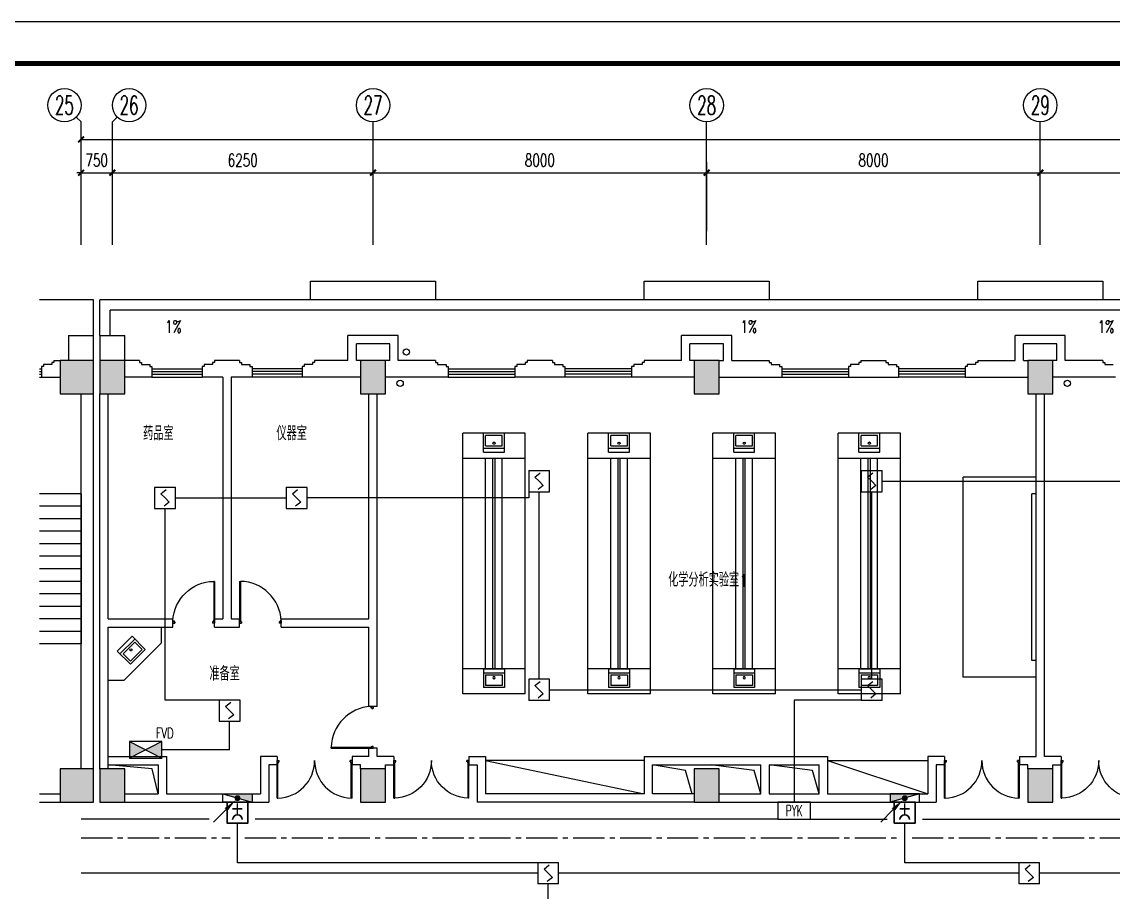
# Model space of a CAD drawing. Extents: x 190999 to 918899, y -200814 to 215286.
# Drawn here: x 444464 to 470632, y -33188 to -12314 of the extents above; entities that cross this region are included whole.
import ezdxf
from ezdxf.enums import TextEntityAlignment as Align

# ---------------------------------------------------------------- set-up
doc = ezdxf.new("R2010")
doc.units = 0
doc.header["$LTSCALE"] = 1000
doc.header["$MEASUREMENT"] = 0
doc.linetypes.add('CENTER2', pattern=[1.125, 0.75, -0.125, 0.125, -0.125])
doc.layers.get('Defpoints').update_dxf_attribs({"color": 1})
for name, color, linetype in [('00-EQUIP', 3, 'Continuous'), ('00-LWIRE', 4, 'Continuous'), ('00-WIRE-4', 6, 'Continuous'), ('A-墙线', 2, 'Continuous'), ('A-外包装修', 250, 'Continuous'), ('A-外窗', 145, 'Continuous'), ('A-家具', 250, 'Continuous'), ('A-门', 167, 'Continuous'), ('AXIS', 3, 'Continuous'), ('AXIS_TEXT', 7, 'Continuous'), ('COLUMN', 2, 'Continuous'), ('EQUIP_消火栓', 1, 'Continuous'), ('PUB_HATCH', 250, 'Continuous'), ('PUB_TEXT', 7, 'Continuous'), ('STAIR', 5, 'Continuous'), ('图框', 189, 'Continuous'), ('屋面排水', 4, 'Continuous'), ('房间名称', 7, 'Continuous'), ('暖通-风-说明', 3, 'Continuous'), ('洞口线', 165, 'Continuous'), ('雨水管', 151, 'Continuous'), ('雨水管口', 6, 'Continuous')]:
    doc.layers.add(name, color=color, linetype=linetype)
doc.styles.add('_COMPLEX', font='COMPLEX.shx', dxfattribs={"width": 0.5})
doc.styles.add('_TCH_AXIS', font='COMPLEX', dxfattribs={"bigfont": 'GBCBIG'})
doc.styles.add('_TCH_DIM', font='SIMPLEX', dxfattribs={"bigfont": 'GBCBIG'})
doc.styles.add('COMPLEX', font='COMPLEX')
doc.styles.add('DIM_FONT', font='SIMPLEX', dxfattribs={"width": 0.7, "bigfont": 'GBCBIG'})
doc.styles.add('HZ-ZGBZ', font='romanc.shx', dxfattribs={"width": 0.65})
doc.styles.get("Standard").update_dxf_attribs({"font": 'simhei.ttf'})
doc.styles.add('XXK', font='romans.shx', dxfattribs={"width": 0.75, "bigfont": 'hzf.shx'})
doc.styles.add('zz-1', font='arial.ttf', dxfattribs={"width": 0.8})
doc.linetypes.add('4INE', pattern='A,1,-0.15,["4",XXK,S=0.3,R=0,X=-0.1,Y=-0.1],-0.25', length=1.4)
doc.dimstyles.new('DIMN', dxfattribs={"dimtxt": 300, "dimasz": 100, "dimexe": 250, "dimexo": 300, "dimgap": 150, "dimtad": 1, "dimdec": 0, "dimzin": 0, "dimdsep": 46, "dimtxsty": 'DIM_FONT', "dimblk": 'ARCHTICK', "dimcen": 0.09, "dimclrt": 7, "dimazin": 2, "dimtfac": 1, "dimtdec": 0, "dimtix": 1, "dimtmove": 2, "dimatfit": 3, "dimfxl": 0, "dimtolj": 1, "dimtzin": 0, "dimarcsym": 0})

# ---------------------------------------------------------------- blocks, each defined once
blk = doc.blocks.new('TJAD_TK_A0')
at = {"layer": '图框'}
blk.add_line((2162, 399.3), (973, 399.3), dxfattribs=at)
at = {"layer": '图框', "const_width": 1.2}
blk.add_lwpolyline([(2152, -431.7), (2152, 389.3), (998, 389.3), (998, -431.7)], close=True, dxfattribs=at)
blk = doc.blocks.new('m1000')
at = {"layer": 'A-墙线'}
for p, q in [((0, 0), (0, 200)), ((1000, 0), (1000, 200))]:
    blk.add_line(p, q, dxfattribs=at)
at = {"layer": 'A-门'}
for p, q in [((0, 1100), (0, 100)), ((0, 1100), (20, 1100)), ((20, 1100), (20, 150)), ((0, 150), (30, 150)), ((0, 100), (50, 100)), ((30, 150), (30, 130)), ((30, 130), (50, 130)), ((50, 130), (50, 100)), ((950, 130), (950, 100)), ((970, 130), (950, 130)), ((1000, 100), (950, 100)), ((970, 150), (970, 130)), ((1000, 150), (970, 150)), ((1000, 150), (1000, 100))]:
    blk.add_line(p, q, dxfattribs=at)
blk.add_arc((0, 100), 1000, 2.866, 88.854, dxfattribs=at)
blk = doc.blocks.new('m1800')
at = {"layer": 'A-墙线'}
for p, q in [((-900, -100), (-900, 100)), ((900, -100), (900, 100))]:
    blk.add_line(p, q, dxfattribs=at)
at = {"layer": 'A-门'}
for p, q in [((-900, 900), (-900, 0)), ((-900, 900), (-880, 900)), ((-880, 900), (-880, 50)), ((880, 900), (880, 50)), ((900, 900), (880, 900)), ((900, 900), (900, 0)), ((-900, 50), (-870, 50)), ((-900, 0), (-850, 0)), ((-870, 50), (-870, 30)), ((-870, 30), (-850, 30)), ((-850, 30), (-850, 0)), ((850, 30), (850, 0)), ((870, 30), (850, 30)), ((900, 0), (850, 0)), ((870, 50), (870, 30)), ((900, 50), (870, 50))]:
    blk.add_line(p, q, dxfattribs=at)
for centre, start, end in [((-900, 0), 0, 88.7267), ((900, 0), 91.2733, 180)]:
    blk.add_arc(centre, 900, start, end, dxfattribs=at)
blk = doc.blocks.new('$TwtSys$00000434')
for p, q in [((-0.5, 0.5), (-0.5, -0.5)), ((-0.5, -0.5), (0.5, 0.5)), ((0.5, 0.5), (-0.5, 0.5)), ((0.5, -0.5), (0.5, 0.5)), ((-0.5, -0.5), (0.5, -0.5))]:
    blk.add_line(p, q)
blk.add_solid([(0.5, -0.5), (0.5, 0.5), (-0.5, -0.5)])
blk = doc.blocks.new('_ArchTick')
at = {"const_width": 0.5}
blk.add_lwpolyline([(-0.7, -0.7), (0.7, 0.7)], dxfattribs=at)
blk = doc.blocks.new('*D1672')
at = {"layer": 'AXIS', "color": 0, "lineweight": -2}
for p, q in [((468885, -17333), (468885, -15683)), ((476885, -17333), (476885, -15683)), ((468885, -15933), (476885, -15933))]:
    blk.add_line(p, q, dxfattribs=at)
at = {"layer": 'Defpoints', "color": 0}
for p in [(476885, -15933), (468885, -17633), (476885, -17633)]:
    blk.add_point(p, dxfattribs=at)
at = {"layer": 'AXIS', "color": 0, "lineweight": -2, "xscale": 100, "yscale": 100, "zscale": 100, "rotation": 180}
blk.add_blockref('_ArchTick', (468885, -15933), dxfattribs=at)
at = {"layer": 'AXIS', "color": 0, "lineweight": -2, "xscale": 100, "yscale": 100, "zscale": 100}
blk.add_blockref('_ArchTick', (476885, -15933), dxfattribs=at)
at = {"layer": 'AXIS', "color": 7, "insert": (472885, -15633), "char_height": 300, "attachment_point": 5, "style": 'DIM_FONT'}
blk.add_mtext('\\A1;8000', dxfattribs=at)
blk = doc.blocks.new('*D1673')
at = {"layer": 'AXIS', "color": 0, "lineweight": -2}
for p, q in [((460885, -17333), (460885, -15683)), ((468885, -17333), (468885, -15683)), ((460885, -15933), (468885, -15933))]:
    blk.add_line(p, q, dxfattribs=at)
at = {"layer": 'Defpoints', "color": 0}
for p in [(468885, -15933), (460885, -17633), (468885, -17633)]:
    blk.add_point(p, dxfattribs=at)
at = {"layer": 'AXIS', "color": 0, "lineweight": -2, "xscale": 100, "yscale": 100, "zscale": 100, "rotation": 180}
blk.add_blockref('_ArchTick', (460885, -15933), dxfattribs=at)
at = {"layer": 'AXIS', "color": 0, "lineweight": -2, "xscale": 100, "yscale": 100, "zscale": 100}
blk.add_blockref('_ArchTick', (468885, -15933), dxfattribs=at)
at = {"layer": 'AXIS', "color": 7, "insert": (464885, -15633), "char_height": 300, "attachment_point": 5, "style": 'DIM_FONT'}
blk.add_mtext('\\A1;8000', dxfattribs=at)
blk = doc.blocks.new('*D1674')
at = {"layer": 'AXIS', "color": 0, "lineweight": -2}
for p, q in [((452885, -17333), (452885, -15683)), ((460885, -17333), (460885, -15683)), ((452885, -15933), (460885, -15933))]:
    blk.add_line(p, q, dxfattribs=at)
at = {"layer": 'Defpoints', "color": 0}
for p in [(460885, -15933), (452885, -17633), (460885, -17633)]:
    blk.add_point(p, dxfattribs=at)
at = {"layer": 'AXIS', "color": 0, "lineweight": -2, "xscale": 100, "yscale": 100, "zscale": 100, "rotation": 180}
blk.add_blockref('_ArchTick', (452885, -15933), dxfattribs=at)
at = {"layer": 'AXIS', "color": 0, "lineweight": -2, "xscale": 100, "yscale": 100, "zscale": 100}
blk.add_blockref('_ArchTick', (460885, -15933), dxfattribs=at)
at = {"layer": 'AXIS', "color": 7, "insert": (456885, -15633), "char_height": 300, "attachment_point": 5, "style": 'DIM_FONT'}
blk.add_mtext('\\A1;8000', dxfattribs=at)
blk = doc.blocks.new('*D1675')
at = {"layer": 'AXIS', "color": 0, "lineweight": -2}
for p, q in [((446635, -17333), (446635, -15683)), ((452885, -17333), (452885, -15683)), ((446635, -15933), (452885, -15933))]:
    blk.add_line(p, q, dxfattribs=at)
at = {"layer": 'Defpoints', "color": 0}
for p in [(452885, -15933), (446635, -17633), (452885, -17633)]:
    blk.add_point(p, dxfattribs=at)
at = {"layer": 'AXIS', "color": 0, "lineweight": -2, "xscale": 100, "yscale": 100, "zscale": 100, "rotation": 180}
blk.add_blockref('_ArchTick', (446635, -15933), dxfattribs=at)
at = {"layer": 'AXIS', "color": 0, "lineweight": -2, "xscale": 100, "yscale": 100, "zscale": 100}
blk.add_blockref('_ArchTick', (452885, -15933), dxfattribs=at)
at = {"layer": 'AXIS', "color": 7, "insert": (449760, -15633), "char_height": 300, "attachment_point": 5, "style": 'DIM_FONT'}
blk.add_mtext('\\A1;6250', dxfattribs=at)
blk = doc.blocks.new('*D1676')
at = {"layer": 'AXIS', "color": 0, "lineweight": -2}
for p, q in [((445885, -17333), (445885, -15683)), ((446635, -17333), (446635, -15683)), ((445885, -15933), (445785, -15933)), ((445885, -15933), (446635, -15933)), ((446635, -15933), (446735, -15933))]:
    blk.add_line(p, q, dxfattribs=at)
at = {"layer": 'Defpoints', "color": 0}
for p in [(446635, -15933), (445885, -17633), (446635, -17633)]:
    blk.add_point(p, dxfattribs=at)
at = {"layer": 'AXIS', "color": 0, "lineweight": -2, "xscale": 100, "yscale": 100, "zscale": 100}
blk.add_blockref('_ArchTick', (445885, -15933), dxfattribs=at)
at = {"layer": 'AXIS', "color": 0, "lineweight": -2, "xscale": 100, "yscale": 100, "zscale": 100, "rotation": 180}
blk.add_blockref('_ArchTick', (446635, -15933), dxfattribs=at)
at = {"layer": 'AXIS', "color": 7, "insert": (446260, -15633), "char_height": 300, "attachment_point": 5, "style": 'DIM_FONT'}
blk.add_mtext('\\A1;750', dxfattribs=at)
blk = doc.blocks.new('*D1677')
at = {"layer": 'AXIS', "color": 0, "lineweight": -2}
for p, q in [((445885, -17333), (445885, -14883)), ((519185, -17333), (519185, -14883)), ((445885, -15133), (519185, -15133))]:
    blk.add_line(p, q, dxfattribs=at)
at = {"layer": 'Defpoints', "color": 0}
for p in [(519185, -15133), (445885, -17633), (519185, -17633)]:
    blk.add_point(p, dxfattribs=at)
at = {"layer": 'AXIS', "color": 0, "lineweight": -2, "xscale": 100, "yscale": 100, "zscale": 100, "rotation": 180}
blk.add_blockref('_ArchTick', (445885, -15133), dxfattribs=at)
at = {"layer": 'AXIS', "color": 0, "lineweight": -2, "xscale": 100, "yscale": 100, "zscale": 100}
blk.add_blockref('_ArchTick', (519185, -15133), dxfattribs=at)
at = {"layer": 'AXIS', "color": 7, "insert": (482535, -14833), "char_height": 300, "attachment_point": 5, "style": 'DIM_FONT'}
blk.add_mtext('\\A1;73300', dxfattribs=at)
blk = doc.blocks.new('_AXISO')
blk.add_circle((0, 0), 0.5)
at = {"layer": 'AXIS_TEXT', "style": 'COMPLEX', "width": 1.041667}
blk.add_attdef('A', text='', height=0.56, dxfattribs=at).set_placement((-0.25, -0.28), (0.25, -0.28), align=Align.FIT)
blk = doc.blocks.new('$plan$00001609')
at = {"linetype": 'Continuous'}
for p, q in [((0, -251), (0, 251)), ((0, 251), (450, 251)), ((93, -251), (93, 251)), ((146, -199), (146, 199)), ((146, 199), (397, 199)), ((397, 199), (397, -199)), ((450, 251), (450, -251)), ((0, -251), (450, -251)), ((146, -199), (397, -199))]:
    blk.add_line(p, q, dxfattribs=at)
blk.add_line((238, 2), (238, 0))
blk.add_arc((212, 0), 26, 4.716, 0, dxfattribs=at)
at = {"style": 'zz-1'}
for tag in ['YSIZE', 'XSIZE']:
    blk.add_attdef(tag, (0, 0), '', height=0.5, dxfattribs=at)
blk = doc.blocks.new('_LINKPT1')
at = {"color": 0}
blk.add_line((0, 0), (0, 0), dxfattribs=at)
blk = doc.blocks.new('J62IR8YJ')
for p, q in [((-0.5, 1), (0.5, 1)), ((-0.5, 0), (-0.5, 1)), ((0, 0.598), (0, 0.06)), ((0.5, 1), (0.5, 0)), ((0.5, 0), (-0.5, 0)), ((-0.231, 0.312), (0.231, 0.312))]:
    blk.add_line(p, q)
at = {"const_width": 0.04, "flags": 128}
blk.add_lwpolyline([(-0.5, 0), (-0.5, 1), (0.5, 1), (0.5, 0)], close=True, dxfattribs=at)
blk.add_arc((0, 0.829), 0.231, 180, 0)
at = {"xscale": 0.002, "yscale": 0.00200000000000955, "zscale": 0.002}
for p in [(0, 1), (-0.5, 0.5), (0, 0), (0.5, 0.5)]:
    blk.add_blockref('_LINKPT1', p, dxfattribs=at)
at = {"flags": 9}
blk.add_attdef('A', (0, 0), '', height=0.00002, dxfattribs=at)
blk = doc.blocks.new('3S1KCGW2')
for p, q in [((0.5, 0.5), (-0.5, 0.5)), ((-0.5, 0.5), (-0.5, -0.5)), ((-0.2, 0.2), (0.05, 0.4)), ((0, 0), (-0.2, 0.2)), ((0, 0), (0.2, -0.2)), ((0.5, -0.5), (0.5, 0.5)), ((-0.5, -0.5), (0.5, -0.5)), ((0.2, -0.2), (-0.05, -0.4))]:
    blk.add_line(p, q)
at = {"const_width": 0.04, "flags": 128}
blk.add_lwpolyline([(-0.5, -0.5), (-0.5, 0.5), (0.5, 0.5), (0.5, -0.5)], close=True, dxfattribs=at)
at = {"xscale": 0.002, "yscale": 0.002, "zscale": 0.002}
for p in [(-0.5, 0), (0, 0.5), (0.5, 0), (0, -0.5)]:
    blk.add_blockref('_LINKPT1', p, dxfattribs=at)
at = {"flags": 9}
blk.add_attdef('A', (0, 0), '', height=0.00002, dxfattribs=at)
blk = doc.blocks.new('6H2KALM6')
for p, q in [((-0.78, 0.4), (0.78, -0.4)), ((0.78, 0.4), (-0.78, -0.4)), ((0.78, 0.4), (-0.78, 0.4)), ((-0.78, 0.4), (-0.78, -0.4)), ((0.78, -0.4), (0.78, 0.4)), ((-0.78, -0.4), (0.78, -0.4))]:
    blk.add_line(p, q)
at = {"const_width": 0.04}
blk.add_lwpolyline([(-0.78, 0.4), (-0.78, -0.4), (0.78, -0.4), (0.78, 0.4)], close=True, dxfattribs=at)
for points in [[(-0.78, 0.4), (0, 0), (-0.78, -0.4)], [(0.78, 0.4), (0, 0), (0.78, -0.4)]]:
    blk.add_solid(points)
at = {"xscale": 0.002, "yscale": 0.002, "zscale": 0.002}
for p in [(-0.78, 0), (0, 0.4), (0.78, 0), (0, -0.4)]:
    blk.add_blockref('_LINKPT1', p, dxfattribs=at)
at = {"flags": 9}
blk.add_attdef('A', (0, 0), '', height=0.00002, dxfattribs=at)
blk = doc.blocks.new('6A2DRK5Q')
for p, q in [((0.78, 0.4), (-0.78, 0.4)), ((-0.78, 0.4), (-0.78, -0.4)), ((0.78, -0.4), (0.78, 0.4)), ((-0.78, -0.4), (0.78, -0.4))]:
    blk.add_line(p, q)
at = {"xscale": 0.002, "yscale": 0.002, "zscale": 0.002}
for p in [(-0.78, 0), (0, 0.4), (0.78, 0), (0, -0.4)]:
    blk.add_blockref('_LINKPT1', p, dxfattribs=at)
at = {"style": '_COMPLEX', "width": 0.6, "flags": 8}
blk.add_attdef('$TEXT$', text='', height=0.52, dxfattribs=at).set_placement((0, 0), align=Align.MIDDLE_CENTER)
at = {"flags": 9}
blk.add_attdef('A', (0, 0), '', height=0.00002, dxfattribs=at)
blk = doc.blocks.new('_WRLD10L')
for p, q in [((1.15, 1.15), (0.55, 0.55)), ((0.104, 0.104), (0.104, 0.104)), ((-0.104, -0.104), (-0.104, -0.104))]:
    blk.add_line(p, q)
at = {"const_width": 0.142}
blk.add_lwpolyline([(-0.071, 0, 1), (0.071, 0, 1)], format="xyb", close=True, dxfattribs=at)
blk.add_solid([(0.62, 0.48), (0.48, 0.62), (0.1, 0.1)])
at = {"width": 0.8, "flags": 9}
blk.add_attdef('A', (0, 0), '', height=0.00002, dxfattribs=at)

msp = doc.modelspace()

# ---------------------------------------------------------------- hatches: boundary and pattern name
at = {"layer": 'PUB_HATCH'}
for points in [[(445384.6, -20432.6), (445384.6, -21232.6), (446184.6, -21232.6), (446184.6, -20432.6)], [(446334.6, -20432.6), (446334.6, -21232.6), (446934.6, -21232.6), (446934.6, -20432.6)], [(452584.6, -20432.6), (452584.6, -21232.6), (453184.6, -21232.6), (453184.6, -20432.6)], [(460584.6, -20432.6), (460584.6, -21232.6), (461184.6, -21232.6), (461184.6, -20432.6)], [(468584.6, -20432.6), (468584.6, -21232.6), (469184.6, -21232.6), (469184.6, -20432.6)], [(445384.6, -30232.6), (445384.6, -31032.6), (446184.6, -31032.6), (446184.6, -30232.6)], [(446334.6, -30232.6), (446334.6, -31032.6), (446934.6, -31032.6), (446934.6, -30232.6)], [(452584.6, -30232.6), (452584.6, -31032.6), (453184.6, -31032.6), (453184.6, -30232.6)], [(460584.6, -30232.6), (460584.6, -31032.6), (461184.6, -31032.6), (461184.6, -30232.6)], [(468584.6, -30232.6), (468584.6, -31032.6), (469184.6, -31032.6), (469184.6, -30232.6)]]:
    msp.add_hatch(color=256, dxfattribs=at).paths.add_polyline_path(points)

# ---------------------------------------------------------------- linework, layer by layer
at = {"layer": '00-WIRE-4'}
for p, q in [((465092.7, -23332.6), (472629.7, -23332.6)), ((448149, -23732.6), (450802.3, -23732.6)), ((456617.9, -23732.6), (451302.3, -23732.6)), ((456617.9, -23582.6), (456617.9, -23732.6)), ((456867.9, -28082.6), (456867.9, -23582.6)), ((464842.7, -28082.6), (464842.7, -23582.6)), ((447899, -28582.6), (447899, -23982.6)), ((457117.9, -28332.6), (464592.7, -28332.6)), ((449197.1, -28582.6), (447899, -28582.6)), ((462984.6, -28582.6), (462984.6, -31032.6)), ((464592.7, -28582.6), (462984.6, -28582.6)), ((449447.1, -29776.7), (449447.1, -29082.6)), ((449447.1, -29776.7), (447824.6, -29776.7)), ((449634.6, -32482.6), (449634.6, -31532.6)), ((465634.3, -32482.6), (465634.3, -31532.6)), ((456834.6, -32482.6), (449634.6, -32482.6)), ((468367.9, -32482.6), (465634.3, -32482.6)), ((456834.6, -32732.6), (445884.6, -32732.6)), ((468367.9, -32732.6), (457334.6, -32732.6)), ((479901.2, -32732.6), (468867.9, -32732.6)), ((457084.6, -36882.6), (457084.6, -32982.6))]:
    msp.add_line(p, q, dxfattribs=at)
at = {"layer": '00-WIRE-4', "linetype": '4INE'}
for p, q in [((448959.6, -31432.6), (445884.6, -31432.6)), ((462594.6, -31432.6), (450059.6, -31432.6)), ((463374.6, -31432.6), (465209.3, -31432.6)), ((466059.3, -31432.6), (476459.6, -31432.6))]:
    msp.add_line(p, q, dxfattribs=at)
at = {"layer": '00-WIRE-4', "linetype": 'CENTER2'}
for p, q in [((445884.6, -31882.6), (449459.6, -31882.6)), ((449809.6, -31882.6), (465459.3, -31882.6)), ((465809.3, -31882.6), (476634.6, -31882.6))]:
    msp.add_line(p, q, dxfattribs=at)
at = {"layer": 'A-墙线'}
for p, q in [((445584.6, -19832.6), (446184.6, -19832.6)), ((445584.6, -19832.6), (445584.6, -20432.6)), ((446184.6, -20432.6), (446184.6, -19832.6)), ((446334.6, -19832.6), (446934.6, -19832.6)), ((446334.6, -19832.6), (446334.6, -20432.6)), ((446934.6, -20432.6), (446934.6, -19832.6)), ((453484.6, -19832.6), (452284.6, -19832.6)), ((452284.6, -20432.6), (452284.6, -19832.6)), ((453484.6, -20432.6), (453484.6, -19832.6)), ((461484.6, -19832.6), (460284.6, -19832.6)), ((460284.6, -20432.6), (460284.6, -19832.6)), ((461484.6, -20432.6), (461484.6, -19832.6)), ((469484.6, -19832.6), (468284.6, -19832.6)), ((468284.6, -20432.6), (468284.6, -19832.6)), ((469484.6, -20432.6), (469484.6, -19832.6)), ((453284.6, -20032.6), (452484.6, -20032.6)), ((452484.6, -20432.6), (452484.6, -20032.6)), ((453284.6, -20432.6), (453284.6, -20032.6)), ((461284.6, -20032.6), (460484.6, -20032.6)), ((460484.6, -20432.6), (460484.6, -20032.6)), ((461284.6, -20432.6), (461284.6, -20032.6)), ((469284.6, -20032.6), (468484.6, -20032.6)), ((468484.6, -20432.6), (468484.6, -20032.6)), ((469284.6, -20432.6), (469284.6, -20032.6)), ((444984.6, -20582.6), (444934.6, -20582.6)), ((444934.6, -20582.6), (444934.6, -20832.6)), ((444984.6, -20532.6), (444984.6, -20582.6)), ((445184.6, -20532.6), (444984.6, -20532.6)), ((445184.6, -20482.6), (445184.6, -20532.6)), ((445234.6, -20482.6), (445184.6, -20482.6)), ((445234.6, -20432.6), (445234.6, -20482.6)), ((445234.6, -20432.6), (445384.6, -20432.6)), ((447284.6, -20432.6), (446934.6, -20432.6)), ((447284.6, -20432.6), (447284.6, -20482.6)), ((447284.6, -20482.6), (447334.6, -20482.6)), ((447334.6, -20482.6), (447334.6, -20532.6)), ((447334.6, -20532.6), (447534.6, -20532.6)), ((447534.6, -20532.6), (447534.6, -20582.6)), ((447534.6, -20582.6), (447584.6, -20582.6)), ((447584.6, -20582.6), (447584.6, -20832.6)), ((448834.6, -20582.6), (448784.6, -20582.6)), ((448784.6, -20582.6), (448784.6, -20832.6)), ((448834.6, -20532.6), (448834.6, -20582.6)), ((449034.6, -20532.6), (448834.6, -20532.6)), ((449034.6, -20482.6), (449034.6, -20532.6)), ((449084.6, -20482.6), (449034.6, -20482.6)), ((449684.6, -20432.6), (449084.6, -20432.6)), ((449084.6, -20432.6), (449084.6, -20482.6)), ((449684.6, -20432.6), (449684.6, -20482.6)), ((449684.6, -20482.6), (449734.6, -20482.6)), ((449734.6, -20482.6), (449734.6, -20532.6)), ((449734.6, -20532.6), (449934.6, -20532.6)), ((449934.6, -20532.6), (449934.6, -20582.6)), ((449934.6, -20582.6), (449984.6, -20582.6)), ((449984.6, -20582.6), (449984.6, -20832.6)), ((451234.6, -20582.6), (451184.6, -20582.6)), ((451184.6, -20582.6), (451184.6, -20832.6)), ((451234.6, -20532.6), (451234.6, -20582.6)), ((451434.6, -20532.6), (451234.6, -20532.6)), ((451434.6, -20482.6), (451434.6, -20532.6)), ((451484.6, -20482.6), (451434.6, -20482.6)), ((452284.6, -20432.6), (451484.6, -20432.6)), ((451484.6, -20432.6), (451484.6, -20482.6)), ((452584.6, -20432.6), (452484.6, -20432.6)), ((453284.6, -20432.6), (453184.6, -20432.6)), ((454384.6, -20432.6), (453484.6, -20432.6)), ((454384.6, -20432.6), (454384.6, -20482.6)), ((454384.6, -20482.6), (454434.6, -20482.6)), ((454434.6, -20482.6), (454434.6, -20532.6)), ((454434.6, -20532.6), (454634.6, -20532.6)), ((454634.6, -20532.6), (454634.6, -20582.6)), ((454634.6, -20582.6), (454684.6, -20582.6)), ((454684.6, -20582.6), (454684.6, -20832.6)), ((456334.6, -20582.6), (456284.6, -20582.6)), ((456284.6, -20582.6), (456284.6, -20832.6)), ((456334.6, -20532.6), (456334.6, -20582.6)), ((456534.6, -20532.6), (456334.6, -20532.6)), ((456534.6, -20482.6), (456534.6, -20532.6)), ((456584.6, -20482.6), (456534.6, -20482.6)), ((457184.6, -20432.6), (456584.6, -20432.6)), ((456584.6, -20432.6), (456584.6, -20482.6)), ((457184.6, -20432.6), (457184.6, -20482.6)), ((457184.6, -20482.6), (457234.6, -20482.6)), ((457234.6, -20482.6), (457234.6, -20532.6)), ((457234.6, -20532.6), (457434.6, -20532.6)), ((457434.6, -20532.6), (457434.6, -20582.6)), ((457434.6, -20582.6), (457484.6, -20582.6)), ((457484.6, -20582.6), (457484.6, -20832.6)), ((459134.6, -20582.6), (459084.6, -20582.6)), ((459084.6, -20582.6), (459084.6, -20832.6)), ((459134.6, -20532.6), (459134.6, -20582.6)), ((459334.6, -20532.6), (459134.6, -20532.6)), ((459334.6, -20482.6), (459334.6, -20532.6)), ((459384.6, -20482.6), (459334.6, -20482.6)), ((460284.6, -20432.6), (459384.6, -20432.6)), ((459384.6, -20432.6), (459384.6, -20482.6)), ((460584.6, -20432.6), (460484.6, -20432.6)), ((461184.6, -20432.6), (461284.6, -20432.6)), ((461484.6, -20432.6), (462384.6, -20432.6)), ((462384.6, -20432.6), (462384.6, -20482.6)), ((462384.6, -20482.6), (462434.6, -20482.6)), ((462434.6, -20482.6), (462434.6, -20532.6)), ((462434.6, -20532.6), (462634.6, -20532.6)), ((462634.6, -20532.6), (462634.6, -20582.6)), ((462634.6, -20582.6), (462684.6, -20582.6)), ((462684.6, -20582.6), (462684.6, -20832.6)), ((464334.6, -20582.6), (464284.6, -20582.6)), ((464284.6, -20582.6), (464284.6, -20832.6)), ((464334.6, -20532.6), (464334.6, -20582.6)), ((464534.6, -20532.6), (464334.6, -20532.6)), ((464534.6, -20482.6), (464534.6, -20532.6)), ((464584.6, -20482.6), (464534.6, -20482.6)), ((464584.6, -20432.6), (465184.6, -20432.6)), ((464584.6, -20432.6), (464584.6, -20482.6)), ((465184.6, -20432.6), (465184.6, -20482.6)), ((465184.6, -20482.6), (465234.6, -20482.6)), ((465234.6, -20482.6), (465234.6, -20532.6)), ((465234.6, -20532.6), (465434.6, -20532.6)), ((465434.6, -20532.6), (465434.6, -20582.6)), ((465434.6, -20582.6), (465484.6, -20582.6)), ((465484.6, -20582.6), (465484.6, -20832.6)), ((467134.6, -20582.6), (467084.6, -20582.6)), ((467084.6, -20582.6), (467084.6, -20832.6)), ((467134.6, -20532.6), (467134.6, -20582.6)), ((467334.6, -20532.6), (467134.6, -20532.6)), ((467334.6, -20482.6), (467334.6, -20532.6)), ((467384.6, -20482.6), (467334.6, -20482.6)), ((467384.6, -20432.6), (468284.6, -20432.6)), ((467384.6, -20432.6), (467384.6, -20482.6)), ((468484.6, -20432.6), (468584.6, -20432.6)), ((469284.6, -20432.6), (469184.6, -20432.6)), ((470384.6, -20432.6), (469484.6, -20432.6)), ((470384.6, -20432.6), (470384.6, -20482.6)), ((470384.6, -20482.6), (470434.6, -20482.6)), ((470434.6, -20482.6), (470434.6, -20532.6)), ((470434.6, -20532.6), (470634.6, -20532.6)), ((444934.6, -20832.6), (445384.6, -20832.6)), ((447584.6, -20832.6), (446934.6, -20832.6)), ((449284.6, -20832.6), (448784.6, -20832.6)), ((449284.6, -20832.6), (449284.6, -26632.6)), ((449484.6, -20832.6), (449484.6, -26632.6)), ((449984.6, -20832.6), (449484.6, -20832.6)), ((452584.6, -20832.6), (451184.6, -20832.6)), ((454684.6, -20832.6), (453184.6, -20832.6)), ((457484.6, -20832.6), (456284.6, -20832.6)), ((460584.6, -20832.6), (459084.6, -20832.6)), ((461184.6, -20832.6), (462684.6, -20832.6)), ((464284.6, -20832.6), (465484.6, -20832.6)), ((467084.6, -20832.6), (468584.6, -20832.6)), ((470684.6, -20832.6), (469184.6, -20832.6)), ((446184.6, -30232.6), (446184.6, -21132.6)), ((445884.6, -30232.6), (445884.6, -21232.6)), ((446334.6, -30232.6), (446334.6, -21232.6)), ((446534.6, -26632.6), (446534.6, -21232.6)), ((452784.6, -26632.6), (452784.6, -21232.6)), ((452984.6, -28732.6), (452984.6, -21232.6)), ((468784.6, -29932.6), (468784.6, -21232.6)), ((468984.6, -29932.6), (468984.6, -21232.6)), ((446534.6, -26632.6), (448084.6, -26632.6)), ((449084.6, -26632.6), (449284.6, -26632.6)), ((449484.6, -26632.6), (449684.6, -26632.6)), ((450684.6, -26632.6), (452784.6, -26632.6)), ((446534.6, -26832.6), (448084.6, -26832.6)), ((446534.6, -30232.6), (446534.6, -26832.6)), ((449084.6, -26832.6), (449684.6, -26832.6)), ((450684.6, -26832.6), (452784.6, -26832.6)), ((452784.6, -28732.6), (452784.6, -26832.6)), ((452784.6, -29932.6), (452784.6, -29732.6)), ((452984.6, -29932.6), (452984.6, -29732.6)), ((450584.6, -29932.6), (450184.6, -29932.6)), ((450184.6, -29932.6), (450184.6, -30832.6)), ((452784.6, -29932.6), (452384.6, -29932.6)), ((453384.6, -29932.6), (452984.6, -29932.6)), ((455184.6, -29932.6), (455584.6, -29932.6)), ((455584.6, -29932.6), (455584.6, -30832.6)), ((459384.6, -29932.6), (459384.6, -30832.6)), ((459384.6, -29932.6), (463784.6, -29932.6)), ((463784.6, -29932.6), (463784.6, -30832.6)), ((466584.6, -29932.6), (466184.6, -29932.6)), ((466184.6, -29932.6), (466184.6, -30832.6)), ((468384.6, -29932.6), (468784.6, -29932.6)), ((469384.6, -29932.6), (468984.6, -29932.6)), ((450584.6, -30132.6), (450384.6, -30132.6)), ((450384.6, -30132.6), (450384.6, -31032.6)), ((452584.6, -30132.6), (452384.6, -30132.6)), ((452584.6, -30232.6), (452584.6, -30132.6)), ((453184.6, -30132.6), (453384.6, -30132.6)), ((453184.6, -30232.6), (453184.6, -30132.6)), ((455184.6, -30132.6), (455384.6, -30132.6)), ((455384.6, -30132.6), (455384.6, -31032.6)), ((459584.6, -30132.6), (462184.6, -30132.6)), ((459584.6, -30832.6), (459584.6, -30132.6)), ((462184.6, -30832.6), (462184.6, -30132.6)), ((462384.6, -30132.6), (463584.6, -30132.6)), ((462384.6, -30132.6), (462384.6, -30832.6)), ((463584.6, -30832.6), (463584.6, -30132.6)), ((466584.6, -30132.6), (466384.6, -30132.6)), ((466384.6, -30132.6), (466384.6, -31032.6)), ((468584.6, -30132.6), (468384.6, -30132.6)), ((468584.6, -30232.6), (468584.6, -30132.6)), ((469184.6, -30132.6), (469384.6, -30132.6)), ((469184.6, -30332.6), (469184.6, -30132.6)), ((444884.6, -30832.6), (445384.6, -30832.6)), ((446934.6, -30832.6), (447734.6, -30832.6)), ((447934.6, -30832.6), (450184.6, -30832.6)), ((459384.6, -30832.6), (455584.6, -30832.6)), ((460584.6, -30832.6), (459584.6, -30832.6)), ((461184.6, -30832.6), (462184.6, -30832.6)), ((462384.6, -30832.6), (463584.6, -30832.6)), ((463784.6, -30832.6), (466184.6, -30832.6)), ((444884.6, -31032.6), (445384.6, -31032.6)), ((446934.6, -31032.6), (450384.6, -31032.6)), ((460584.6, -31032.6), (455384.6, -31032.6)), ((461184.6, -31032.6), (466384.6, -31032.6))]:
    msp.add_line(p, q, dxfattribs=at)
for points in [[(446534.6, -29932.6), (447934.6, -29932.6), (447934.6, -30832.6)], [(446534.6, -30132.6), (447734.6, -30132.6), (447734.6, -30832.6)]]:
    msp.add_lwpolyline(points, dxfattribs=at)
at = {"layer": 'A-外包装修'}
for p, q in [((446184.6, -18982.5), (444884.6, -18982.5)), ((446184.6, -19832.6), (446184.6, -18982.5)), ((510984.6, -18982.5), (446334.6, -18982.5)), ((446334.6, -19832.6), (446334.6, -18982.5)), ((510734.6, -19232.5), (446584.6, -19232.5)), ((446584.6, -19832.6), (446584.6, -19232.5))]:
    msp.add_line(p, q, dxfattribs=at)
for points in [[(451384.2, -18982.5), (451384.2, -18532.3), (454384.9, -18532.3), (454384.9, -18982.5)], [(459384.2, -18982.5), (459384.2, -18532.3), (462384.9, -18532.3), (462384.9, -18982.5)], [(467384.2, -18982.5), (467384.2, -18532.3), (470384.9, -18532.3), (470384.9, -18982.5)]]:
    msp.add_lwpolyline(points, dxfattribs=at)
at = {"layer": 'A-外窗'}
for p, q in [((444884.6, -20632.6), (444934.6, -20632.6)), ((447584.6, -20632.6), (448784.6, -20632.6)), ((451184.6, -20632.6), (449984.6, -20632.6)), ((454684.6, -20632.6), (456284.6, -20632.6)), ((459084.6, -20632.6), (457484.6, -20632.6)), ((462684.6, -20632.6), (464284.6, -20632.6)), ((467084.6, -20632.6), (465484.6, -20632.6)), ((444884.6, -20702.6), (444934.6, -20702.6)), ((444884.6, -20762.6), (444934.6, -20762.6)), ((444884.6, -20832.6), (444934.6, -20832.6)), ((447584.6, -20702.6), (448784.6, -20702.6)), ((447584.6, -20762.6), (448784.6, -20762.6)), ((447584.6, -20832.6), (448784.6, -20832.6)), ((451184.6, -20702.6), (449984.6, -20702.6)), ((451184.6, -20762.6), (449984.6, -20762.6)), ((451184.6, -20832.6), (449984.6, -20832.6)), ((454684.6, -20702.6), (456284.6, -20702.6)), ((454684.6, -20762.6), (456284.6, -20762.6)), ((454684.6, -20832.6), (456284.6, -20832.6)), ((459084.6, -20702.6), (457484.6, -20702.6)), ((459084.6, -20762.6), (457484.6, -20762.6)), ((459084.6, -20832.6), (457484.6, -20832.6)), ((462684.6, -20702.6), (464284.6, -20702.6)), ((462684.6, -20762.6), (464284.6, -20762.6)), ((462684.6, -20832.6), (464284.6, -20832.6)), ((467084.6, -20702.6), (465484.6, -20702.6)), ((467084.6, -20762.6), (465484.6, -20762.6)), ((467084.6, -20832.6), (465484.6, -20832.6))]:
    msp.add_line(p, q, dxfattribs=at)
at = {"layer": 'A-家具'}
for p, q in [((455034.6, -28432.6), (455034.6, -22182.6)), ((456534.6, -22182.6), (455034.6, -22182.6)), ((456534.6, -28432.6), (456534.6, -22182.6)), ((458034.6, -28432.6), (458034.6, -22182.6)), ((459534.6, -22182.6), (458034.6, -22182.6)), ((459534.6, -28432.6), (459534.6, -22182.6)), ((461034.6, -28432.6), (461034.6, -22182.6)), ((462534.6, -22182.6), (461034.6, -22182.6)), ((462534.6, -28432.6), (462534.6, -22182.6)), ((464034.6, -28432.6), (464034.6, -22182.6)), ((465534.6, -22182.6), (464034.6, -22182.6)), ((465534.6, -28432.6), (465534.6, -22182.6)), ((456534.6, -22782.6), (455034.6, -22782.6)), ((455584.6, -27832.6), (455584.6, -22782.6)), ((455759.6, -27832.6), (455759.6, -22782.6)), ((455809.6, -27832.6), (455809.6, -22782.6)), ((455984.6, -27832.6), (455984.6, -22782.6)), ((459534.6, -22782.6), (458034.6, -22782.6)), ((458584.6, -27832.6), (458584.6, -22782.6)), ((458759.6, -27832.6), (458759.6, -22782.6)), ((458809.6, -27832.6), (458809.6, -22782.6)), ((458984.6, -27832.6), (458984.6, -22782.6)), ((462534.6, -22782.6), (461034.6, -22782.6)), ((461584.6, -27832.6), (461584.6, -22782.6)), ((461759.6, -27832.6), (461759.6, -22782.6)), ((461809.6, -27832.6), (461809.6, -22782.6)), ((461984.6, -27832.6), (461984.6, -22782.6)), ((465534.6, -22782.6), (464034.6, -22782.6)), ((464584.6, -27832.6), (464584.6, -22782.6)), ((464759.6, -27832.6), (464759.6, -22782.6)), ((464809.6, -27832.6), (464809.6, -22782.6)), ((464984.6, -27832.6), (464984.6, -22782.6)), ((467034.6, -28032.6), (467034.6, -23232.6)), ((468784.6, -23232.6), (467034.6, -23232.6)), ((468684.6, -27632.6), (468684.6, -23632.6)), ((468784.6, -23632.6), (468684.6, -23632.6)), ((447809.6, -27207.6), (447809.6, -26832.6)), ((447809.6, -27207.6), (446909.6, -28107.6)), ((468784.6, -27632.6), (468684.6, -27632.6)), ((456534.6, -27832.6), (455034.6, -27832.6)), ((459534.6, -27832.6), (458034.6, -27832.6)), ((462534.6, -27832.6), (461034.6, -27832.6)), ((465534.6, -27832.6), (464034.6, -27832.6)), ((446909.6, -28107.6), (446534.6, -28107.6)), ((468784.6, -28032.6), (467034.6, -28032.6)), ((456534.6, -28432.6), (455034.6, -28432.6)), ((459534.6, -28432.6), (458034.6, -28432.6)), ((462534.6, -28432.6), (461034.6, -28432.6)), ((465534.6, -28432.6), (464034.6, -28432.6)), ((459384.6, -30032.6), (455584.6, -30032.6)), ((455584.6, -30032.6), (459384.6, -30832.6)), ((463784.6, -30032.6), (466184.6, -30032.6)), ((463784.6, -30032.6), (466184.6, -30832.6))]:
    msp.add_line(p, q, dxfattribs=at)
at = {"layer": 'AXIS'}
for p, q in [((445767.4, -14596.4), (445884.6, -14713.5)), ((446751.7, -14596.4), (446634.6, -14713.5)), ((445884.6, -17662.6), (445884.6, -14713.5)), ((446634.6, -17662.6), (446634.6, -14713.5)), ((452884.6, -17662.6), (452884.6, -14713.5)), ((460884.6, -17662.6), (460884.6, -14713.5)), ((468884.6, -17662.6), (468884.6, -14713.5))]:
    msp.add_line(p, q, dxfattribs=at)
at = {"layer": 'COLUMN'}
for p, q in [((445384.6, -20432.6), (445384.6, -21232.6)), ((446184.6, -20432.6), (445384.6, -20432.6)), ((446184.6, -21232.6), (446184.6, -20432.6)), ((446334.6, -20432.6), (446334.6, -21232.6)), ((446934.6, -20432.6), (446334.6, -20432.6)), ((446934.6, -21232.6), (446934.6, -20432.6)), ((452584.6, -20432.6), (452584.6, -21232.6)), ((453184.6, -20432.6), (452584.6, -20432.6)), ((453184.6, -21232.6), (453184.6, -20432.6)), ((460584.6, -20432.6), (460584.6, -21232.6)), ((461184.6, -20432.6), (460584.6, -20432.6)), ((461184.6, -21232.6), (461184.6, -20432.6)), ((468584.6, -20432.6), (468584.6, -21232.6)), ((469184.6, -20432.6), (468584.6, -20432.6)), ((469184.6, -21232.6), (469184.6, -20432.6)), ((445384.6, -21232.6), (446184.6, -21232.6)), ((446334.6, -21232.6), (446934.6, -21232.6)), ((452584.6, -21232.6), (453184.6, -21232.6)), ((460584.6, -21232.6), (461184.6, -21232.6)), ((468584.6, -21232.6), (469184.6, -21232.6)), ((445384.6, -30232.6), (445384.6, -31032.6)), ((446184.6, -30232.6), (445384.6, -30232.6)), ((446184.6, -31032.6), (446184.6, -30232.6)), ((446334.6, -30232.6), (446334.6, -31032.6)), ((446934.6, -30232.6), (446334.6, -30232.6)), ((446934.6, -31032.6), (446934.6, -30232.6)), ((452584.6, -30232.6), (452584.6, -31032.6)), ((453184.6, -30232.6), (452584.6, -30232.6)), ((453184.6, -31032.6), (453184.6, -30232.6)), ((460584.6, -30232.6), (460584.6, -31032.6)), ((461184.6, -30232.6), (460584.6, -30232.6)), ((461184.6, -31032.6), (461184.6, -30232.6)), ((468584.6, -30232.6), (468584.6, -31032.6)), ((469184.6, -30232.6), (468584.6, -30232.6)), ((469184.6, -31032.6), (469184.6, -30232.6)), ((445384.6, -31032.6), (446184.6, -31032.6)), ((446334.6, -31032.6), (446934.6, -31032.6)), ((452584.6, -31032.6), (453184.6, -31032.6)), ((460584.6, -31032.6), (461184.6, -31032.6)), ((468584.6, -31032.6), (469184.6, -31032.6))]:
    msp.add_line(p, q, dxfattribs=at)
at = {"layer": 'STAIR'}
for p, q in [((445884.6, -23632.6), (444884.6, -23632.6)), ((445884.6, -23632.6), (445884.6, -27232.6)), ((445884.6, -23932.6), (444884.6, -23932.6)), ((445884.6, -24232.6), (444884.6, -24232.6)), ((445884.6, -24532.6), (444884.6, -24532.6)), ((445884.6, -24832.6), (444884.6, -24832.6)), ((445884.6, -25132.6), (444884.6, -25132.6)), ((445884.6, -25432.6), (444884.6, -25432.6)), ((445884.6, -25732.6), (444884.6, -25732.6)), ((445884.6, -26032.6), (444884.6, -26032.6)), ((445884.6, -26332.6), (444884.6, -26332.6)), ((445884.6, -26632.6), (444884.6, -26632.6)), ((445884.6, -26932.6), (444884.6, -26932.6)), ((445884.6, -27232.6), (444884.6, -27232.6))]:
    msp.add_line(p, q, dxfattribs=at)
at = {"layer": '屋面排水'}
for points in [[(448449.3, -19622.5, 0, 0, 0), (449841.7, -19622.5, 80, 0, 0), (450141.7, -19622.5, 0, 0, 0)], [(461486.8, -19622.5, 0, 0, 0), (460094.4, -19622.5, 80, 0, 0), (459794.4, -19622.5, 0, 0, 0)]]:
    msp.add_lwpolyline(points, format="xyseb", dxfattribs=at)
at = {"layer": '洞口线', "ltscale": 2}
for points in [[(447734.6, -30832.6), (447592.1, -30227.7), (446534.6, -30132.6)], [(460534.6, -30832.6), (460373.6, -30270.5), (459584.6, -30132.6)], [(462184.6, -30832.6), (462023.6, -30270.5), (460984.6, -30132.6)], [(463584.6, -30832.6), (463423.6, -30270.5), (462384.6, -30132.6)]]:
    msp.add_lwpolyline(points, dxfattribs=at)
at = {"layer": '雨水管'}
for centre in [(453534.6, -20982.6), (469534.6, -20982.6)]:
    msp.add_circle(centre, 75, dxfattribs=at)
at = {"layer": '雨水管口'}
msp.add_circle((453684.6, -20232.6), 75, dxfattribs=at)

# ---------------------------------------------------------------- block references
at = {"layer": '00-EQUIP', "xscale": 500, "yscale": 500, "zscale": 500}
for name, p in [('3S1KCGW2', (456867.9, -23332.6)), ('3S1KCGW2', (464842.7, -23332.6)), ('3S1KCGW2', (447899, -23732.6)), ('3S1KCGW2', (451052.3, -23732.6)), ('3S1KCGW2', (456867.9, -28332.6)), ('3S1KCGW2', (464842.7, -28332.6)), ('3S1KCGW2', (449447.1, -28832.6)), ('6H2KALM6', (447434.6, -29776.7))]:
    msp.add_blockref(name, p, dxfattribs=at)
at = {"layer": '00-EQUIP', "yscale": 500, "zscale": 500, "rotation": 180}
for name, p, xscale in [('J62IR8YJ', (449634.6, -31032.6), 500), ('J62IR8YJ', (449634.6, -31032.6), -500), ('J62IR8YJ', (465634.3, -31032.6), 500), ('J62IR8YJ', (465634.3, -31032.6), -500), ('3S1KCGW2', (457084.6, -32732.6), 500), ('3S1KCGW2', (468617.9, -32732.6), 500)]:
    msp.add_blockref(name, p, dxfattribs=dict(at, xscale=xscale))
at = {"layer": '00-EQUIP', "xscale": 500, "yscale": 500, "zscale": 500}
msp.add_blockref('6A2DRK5Q', (462984.6, -31232.6), dxfattribs=at).add_auto_attribs({'$TEXT$': 'PYK'})
at = {"layer": '00-LWIRE', "xscale": 500, "yscale": 500, "zscale": 500, "rotation": 180}
for p in [(449634.6, -30932.6), (465634.3, -30932.6)]:
    msp.add_blockref('_WRLD10L', p, dxfattribs=at)
at = {"layer": 'A-家具', "yscale": -1}
for p, rotation in [((455784.6, -22632.6), 89.99999999999999), ((458784.6, -22632.6), 89.99999999999999), ((461784.6, -22632.6), 89.99999999999999), ((464784.6, -22632.6), 89.99999999999999), ((446929.2, -27227.3), 314.9999999999999)]:
    msp.add_blockref('$plan$00001609', p, dxfattribs=dict(at, rotation=rotation))
at = {"layer": 'A-家具', "rotation": 270}
for p in [(455784.6, -27832.6), (458784.6, -27832.6), (461784.6, -27832.6), (464784.6, -27832.6)]:
    msp.add_blockref('$plan$00001609', p, dxfattribs=at)
at = {"layer": 'A-门', "xscale": -1}
msp.add_blockref('m1000', (449084.6, -26832.6), dxfattribs=at)
at = {"layer": 'A-门'}
msp.add_blockref('m1000', (449684.6, -26832.6), dxfattribs=at)
for name, p, rotation in [('m1000', (452984.6, -29732.6), 90), ('m1800', (451484.6, -30032.6), 180), ('m1800', (467484.6, -30032.6), 180)]:
    msp.add_blockref(name, p, dxfattribs=dict(at, rotation=rotation))
at = {"layer": 'A-门', "xscale": -1, "rotation": 180}
for p in [(454284.6, -30032.6), (470284.6, -30032.6)]:
    msp.add_blockref('m1800', p, dxfattribs=at)
at = {"layer": 'AXIS'}
ref = msp.add_blockref('_AXISO', (445484.6, -14313.5), dxfattribs=dict(at, xscale=800, yscale=800, zscale=800))
ref.add_attrib('A', '25', dxfattribs={"layer": 'AXIS_TEXT', "height": 452.55, "style": '_TCH_AXIS', "width": 0.617647}).set_placement((445258.3, -14539.8), (445710.9, -14539.8), align=Align.FIT)
ref = msp.add_blockref('_AXISO', (447034.6, -14313.5), dxfattribs=dict(at, xscale=800, yscale=800, zscale=800))
ref.add_attrib('A', '26', dxfattribs={"layer": 'AXIS_TEXT', "height": 452.55, "style": '_TCH_AXIS', "width": 0.617647}).set_placement((446808.3, -14539.8), (447260.9, -14539.8), align=Align.FIT)
ref = msp.add_blockref('_AXISO', (452884.6, -14313.5), dxfattribs=dict(at, xscale=800, yscale=800, zscale=800))
ref.add_attrib('A', '27', dxfattribs={"layer": 'AXIS_TEXT', "height": 452.55, "style": '_TCH_AXIS', "width": 0.617647}).set_placement((452658.3, -14539.8), (453110.9, -14539.8), align=Align.FIT)
ref = msp.add_blockref('_AXISO', (460884.6, -14313.5), dxfattribs=dict(at, xscale=800, yscale=800, zscale=800))
ref.add_attrib('A', '28', dxfattribs={"layer": 'AXIS_TEXT', "height": 452.55, "style": '_TCH_AXIS', "width": 0.617647}).set_placement((460658.3, -14539.8), (461110.9, -14539.8), align=Align.FIT)
ref = msp.add_blockref('_AXISO', (468884.6, -14313.5), dxfattribs=dict(at, xscale=800, yscale=800, zscale=800))
ref.add_attrib('A', '29', dxfattribs={"layer": 'AXIS_TEXT', "height": 452.55, "style": '_TCH_AXIS', "width": 0.617647}).set_placement((468658.3, -14539.8), (469110.9, -14539.8), align=Align.FIT)
at = {"layer": 'EQUIP_消火栓', "yscale": 200, "zscale": 700, "rotation": 180}
for p, xscale in [((449634.6, -30932.6), -700), ((465634.3, -30932.6), 700)]:
    msp.add_blockref('$TwtSys$00000434', p, dxfattribs=dict(at, xscale=xscale))
at = {"layer": '图框', "xscale": 100, "yscale": 100, "zscale": 100}
msp.add_blockref('TJAD_TK_A0', (331498.6, -52243.2), dxfattribs=at)

# ---------------------------------------------------------------- texts
at = {"layer": 'PUB_TEXT', "style": '_TCH_DIM', "width": 0.705882}
for p in [(447899.6, -19771.2), (461696.6, -19771.2), (470260, -19771.2)]:
    msp.add_text('1%', height=297.5, dxfattribs=at).set_placement(p)
at = {"layer": '房间名称', "style": '_TCH_DIM'}
for s, p in [('药品室', (447371.6, -22348.2)), ('仪器室', (450569.4, -22348.2)), ('化学分析实验室', (459961.1, -25861.1)), ('准备室', (448962.1, -28112.1))]:
    msp.add_text(s, height=337.59, dxfattribs=at).set_placement(p)
at = {"layer": '房间名称', "style": '_TCH_DIM', "width": 0.705882}
msp.add_text('1', height=297.5, dxfattribs=at).set_placement((461681.3, -25861.1))
at = {"layer": '暖通-风-说明', "style": 'HZ-ZGBZ', "width": 0.7}
msp.add_text('FVD', height=250, dxfattribs=at).set_placement((447676.1, -29497))

# ---------------------------------------------------------------- dimensions: what is measured, and where the dimension line sits
at = {"layer": 'AXIS'}
for p1, p2, distance, picture, middle in [((445884.6, -17632.6), (519184.6, -17632.6), 2500, '*D1677', (482534.6, -14832.6)), ((445884.6, -17632.6), (446634.6, -17632.6), 1700, '*D1676', (446259.6, -15632.6)), ((446634.6, -17632.6), (452884.6, -17632.6), 1700, '*D1675', (449759.6, -15632.6)), ((452884.6, -17632.6), (460884.6, -17632.6), 1700, '*D1674', (456884.6, -15632.6)), ((460884.6, -17632.6), (468884.6, -17632.6), 1700, '*D1673', (464884.6, -15632.6)), ((468884.6, -17632.6), (476884.6, -17632.6), 1700, '*D1672', (472884.6, -15632.6))]:
    dim = msp.add_aligned_dim(p1=p1, p2=p2, distance=distance, dimstyle='DIMN', dxfattribs=at)
    dim.commit()
    dim.dimension.update_dxf_attribs({"geometry": picture, "text_midpoint": middle})

doc.saveas('drawing.dxf')
